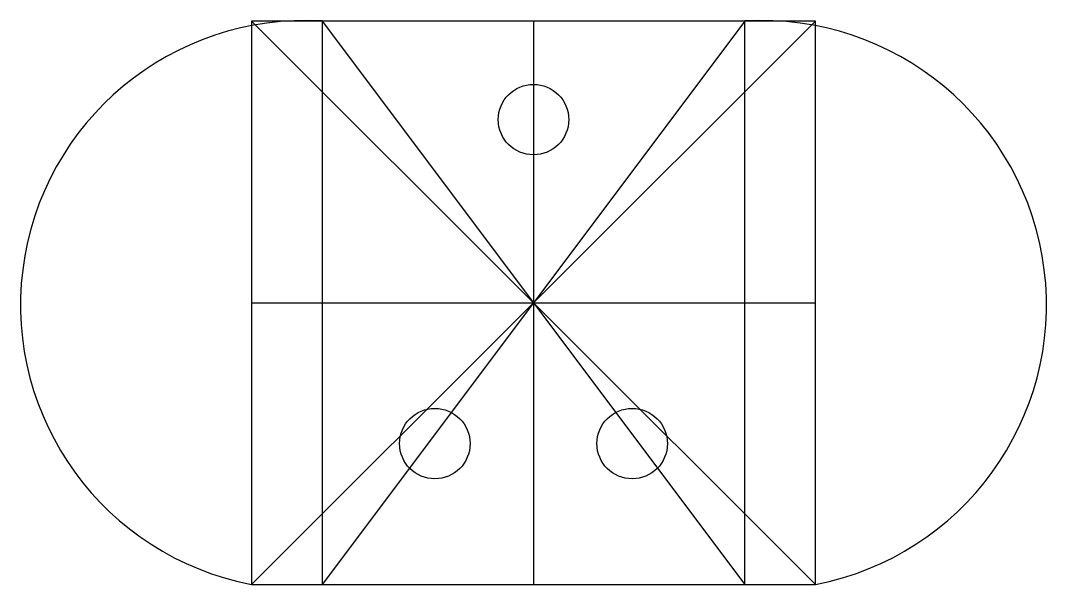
# Model space of a CAD drawing. Header units: millimetres. Extents: x -18.2 to 18.2, y -10 to 10.
import ezdxf

# ---------------------------------------------------------------- set-up
doc = ezdxf.new("R2010")
doc.units = ezdxf.units.MM
doc.layers.get('0').update_dxf_attribs({"linetype": 'CONTINUOUS'})

msp = doc.modelspace()

# ---------------------------------------------------------------- linework, layer by layer
for p, q in [((10, 10), (-10, -10)), ((-10, 10), (10, -10)), ((7.5, 10), (-7.5, -10)), ((-7.5, 10), (7.5, -10)), ((0, 10), (0, -10)), ((-10, 0), (10, 0))]:
    msp.add_line(p, q)
for points in [[(10, 10), (-10, 10), (-10, -10), (10, -10)], [(7.5, 10), (-7.5, 10), (-7.5, -10), (7.5, -10)]]:
    msp.add_lwpolyline(points, close=True)
for centre in [(0, 6.5), (-3.5, -5), (3.5, -5)]:
    msp.add_circle(centre, 1.25)
for centre, start, end in [((-8.098, -0.081), 86.6042, 259.1458), ((8.098, -0.081), -79.1458, 93.3958)]:
    msp.add_arc(centre, 10.099, start, end)

doc.saveas('drawing.dxf')
